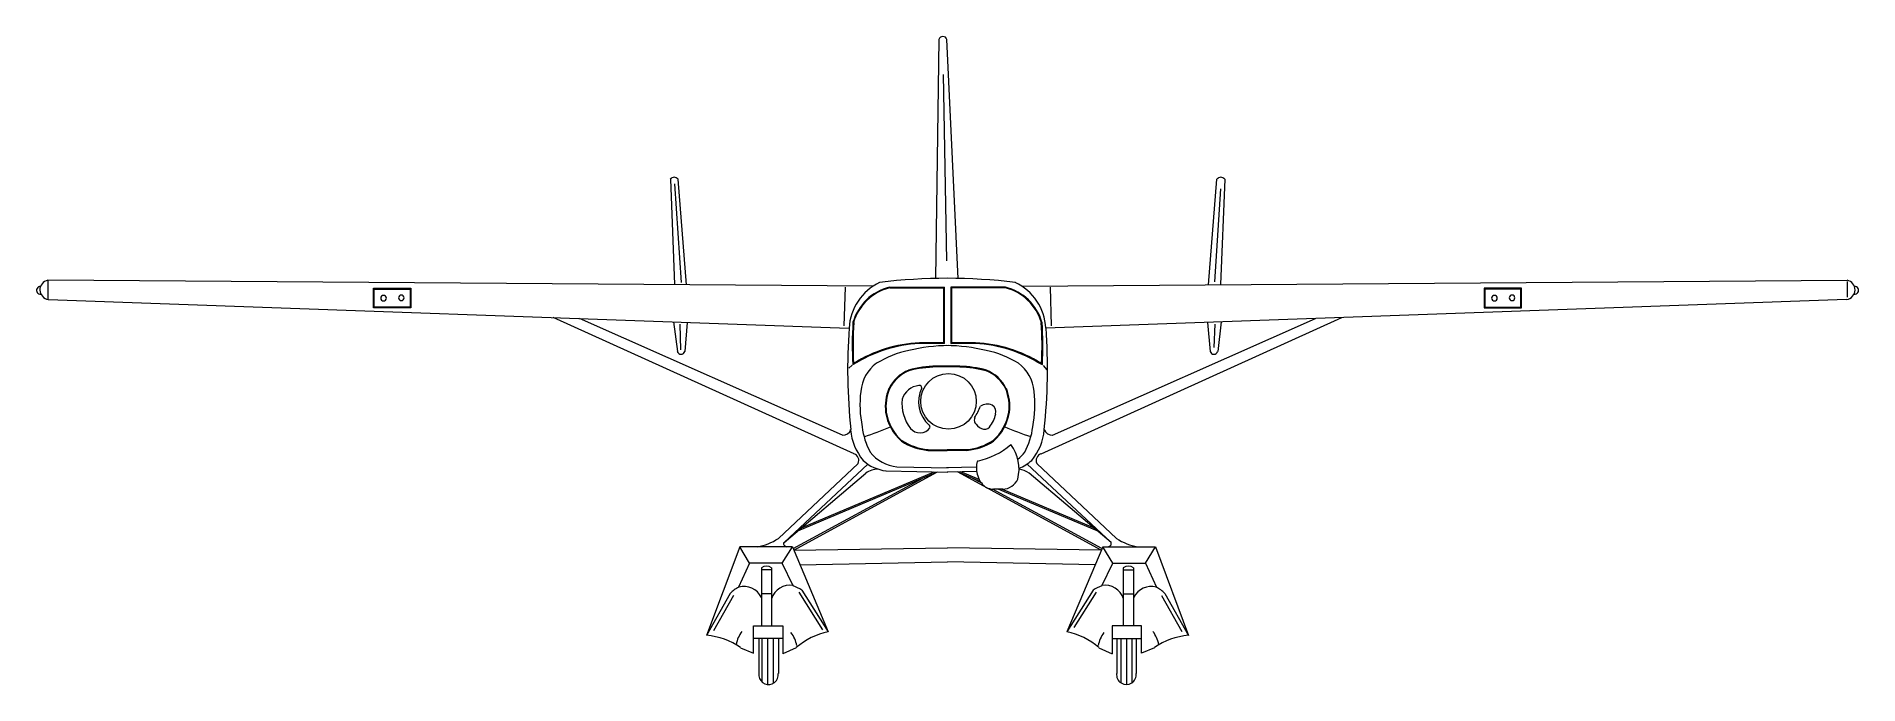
# Model space of a CAD drawing. Header units: millimetres. Extents: x -5537 to 5543, y 0 to 3939.
import ezdxf

# ---------------------------------------------------------------- set-up
doc = ezdxf.new("R2010")
doc.units = ezdxf.units.MM
doc.layers.add('ceco.net 191', color=7, linetype='Continuous', lineweight=5)

msp = doc.modelspace()

# ---------------------------------------------------------------- linework, layer by layer
at = {"layer": 'ceco.net 191'}
for p, q in [((-50, 3921), (-69, 2468)), ((67, 2468), (0, 3921)), ((0, 2575), (-22, 3708)), ((-1682, 3071), (-1656, 2431)), ((-1657, 3042), (-1617, 2444)), ((-1584, 2429), (-1635, 3071)), ((1590, 2429), (1641, 3071)), ((1664, 3013), (1626, 2447)), ((1689, 3071), (1663, 2431)), ((-5468, 2456), (-5468, 2341)), ((-448, 2421), (-5467, 2457)), ((455, 2421), (5473, 2457)), ((5474, 2449), (5474, 2354)), ((-5464, 2340), (-596, 2166)), ((-3488, 2289), (-3488, 2408)), ((-3488, 2408), (-3260, 2408)), ((-3483, 2293), (-3483, 2403)), ((-3483, 2403), (-3265, 2403)), ((-3265, 2403), (-3265, 2293)), ((-3260, 2408), (-3260, 2289)), ((-620, 2414), (-628, 2179)), ((-349, 2415), (-18, 2415)), ((-348, 2411), (-22, 2411)), ((-20, 2079), (-20, 2408)), ((-15, 2075), (-15, 2413)), ((24, 2413), (24, 2075)), ((355, 2415), (26, 2415)), ((28, 2408), (28, 2079)), ((355, 2411), (30, 2411)), ((5470, 2340), (602, 2166)), ((627, 2414), (634, 2179)), ((3267, 2408), (3267, 2289)), ((3494, 2408), (3267, 2408)), ((3271, 2403), (3271, 2293)), ((3490, 2403), (3271, 2403)), ((3490, 2293), (3490, 2403)), ((3494, 2289), (3494, 2408)), ((-3260, 2289), (-3488, 2289)), ((-3265, 2293), (-3483, 2293)), ((-565, 1402), (-2395, 2231)), ((-636, 1516), (-2234, 2225)), ((572, 1402), (2401, 2231)), ((642, 1516), (2241, 2225)), ((3267, 2289), (3494, 2289)), ((3271, 2293), (3490, 2293)), ((-1662, 2204), (-1639, 2024)), ((-1618, 2035), (-1622, 2191)), ((-1579, 2201), (-1594, 2024)), ((1585, 2201), (1600, 2024)), ((1628, 2190), (1623, 2049)), ((1668, 2204), (1646, 2024)), ((-22, 2077), (-167, 2077)), ((-18, 2072), (-167, 2072)), ((174, 2072), (26, 2072)), ((174, 2077), (30, 2077)), ((-577, 1941), (-597, 1923)), ((79, 1934), (-65, 1934)), ((79, 1930), (-65, 1930)), ((584, 1939), (607, 1913)), ((-540, 1344), (-1025, 888)), ((-481, 1340), (-991, 863)), ((-115, 1427), (2, 1427)), ((-115, 1423), (2, 1423)), ((122, 1427), (2, 1427)), ((122, 1423), (2, 1423)), ((487, 1340), (998, 863)), ((546, 1344), (1031, 888)), ((-991, 863), (-494, 1285)), ((-936, 826), (-151, 1253)), ((-932, 817), (-57, 1292)), ((-907, 935), (-57, 1292)), ((-885, 953), (-78, 1293)), ((-371, 1299), (5, 1291)), ((-304, 1324), (8, 1316)), ((179, 1321), (-2, 1316)), ((181, 1295), (1, 1291)), ((202, 1234), (63, 1292)), ((938, 817), (63, 1292)), ((195, 1246), (84, 1293)), ((208, 1225), (158, 1253)), ((998, 863), (500, 1285)), ((942, 826), (276, 1188)), ((339, 1188), (282, 1188)), ((913, 935), (312, 1188)), ((891, 953), (333, 1188)), ((-1260, 837), (-1462, 299)), ((-940, 837), (-1260, 837)), ((-1201, 738), (-1260, 837)), ((-1002, 738), (-940, 837)), ((-940, 837), (-722, 320)), ((-932, 816), (3, 831)), ((938, 816), (3, 831)), ((947, 837), (728, 320)), ((947, 837), (1267, 837)), ((1009, 738), (947, 837)), ((1207, 738), (1267, 837)), ((1267, 837), (1468, 299)), ((-1201, 738), (-1267, 592)), ((-1002, 738), (-1201, 738)), ((-1128, 709), (-1128, 356)), ((-1066, 697), (-1128, 697)), ((-1066, 356), (-1066, 709)), ((-935, 600), (-1002, 738)), ((-894, 728), (3, 746)), ((901, 728), (3, 746)), ((941, 600), (1009, 738)), ((1009, 738), (1207, 738)), ((1073, 356), (1073, 709)), ((1073, 697), (1134, 697)), ((1134, 709), (1134, 356)), ((1207, 738), (1273, 592)), ((-901, 561), (-756, 332)), ((-882, 573), (-722, 320)), ((888, 573), (728, 320)), ((907, 561), (772, 346)), ((-1318, 553), (-1462, 299)), ((-1299, 542), (-1420, 326)), ((-1066, 551), (-1128, 551)), ((1073, 551), (1134, 551)), ((1305, 542), (1429, 323)), ((1325, 553), (1468, 299)), ((-1177, 356), (-999, 356)), ((-1177, 190), (-1177, 356)), ((-999, 356), (-999, 187)), ((1005, 356), (1005, 187)), ((1183, 356), (1005, 356)), ((1183, 190), (1183, 356)), ((-1255, 224), (-1177, 190)), ((-999, 279), (-1177, 279)), ((-1144, 279), (-1144, 52)), ((-1125, 279), (-1125, 15)), ((-1091, 279), (-1091, 0)), ((-1057, 279), (-1057, 7)), ((-1025, 279), (-1025, 68)), ((-917, 224), (-999, 187)), ((923, 224), (1005, 187)), ((1005, 279), (1183, 279)), ((1032, 279), (1032, 68)), ((1057, 279), (1057, 11)), ((1091, 279), (1091, 0)), ((1125, 279), (1125, 10)), ((1150, 279), (1150, 68)), ((1261, 224), (1183, 190))]:
    msp.add_line(p, q, dxfattribs=at)
msp.add_circle((9, 1721), 169, dxfattribs=at)
for centre, radius, start, end in [((-25, 3912), 26.4, 19.9368, 160.0632), ((-1659, 3054), 29.2, 35.9128, 144.0872), ((1665, 3054), 29.2, 35.9128, 144.0872), ((-5457, 2399), 58.8, 100.2316, 262.7444), ((-270, 2148), 326, 115.3359, 176.7091), ((3, -835), 3304, 82.8238, 97.1762), ((276, 2148), 326, 3.2909, 64.6641), ((5463, 2399), 58.8, 277.2556, 79.7684), ((-5513, 2396), 23.3, 85.274, 279.1919), ((-3426, 2348), 17, 0, 180), ((-3426, 2348), 17, 180, 0), ((-3318, 2350), 17, 0, 180), ((-3318, 2350), 17, 180, 0), ((-275, 2115), 309, 103.906, 163.7912), ((-275, 2115), 305, 104.0619, 163.697), ((-348, 2408), 2.26, 90, 104.0619), ((-22, 2408), 2.26, 0, 90), ((-18, 2413), 2.26, 0, 90), ((26, 2413), 2.26, 90, 180), ((30, 2408), 2.26, 90, 180), ((281, 2115), 309, 16.2088, 76.094), ((355, 2408), 2.26, 75.9381, 90), ((281, 2115), 305, 16.303, 75.9381), ((3329, 2348), 17, 0, 180), ((3329, 2348), 17, 180, 0), ((3436, 2350), 17, 0, 180), ((3436, 2350), 17, 180, 0), ((5520, 2396), 23.3, 260.8081, 94.726), ((2955, 1917), 3559, 175.9752, 185.9307), ((1624, 2061), 2200, 176.37, 183.0056), ((-570, 2201), 2.26, 163.7912, 176.37), ((1624, 2061), 2195, 176.3831, 182.8039), ((-565, 2200), 2.26, 163.697, 176.3831), ((-1617, 2061), 2195, 357.1961, 3.6169), ((571, 2200), 2.26, 3.6169, 16.303), ((-1617, 2061), 2200, 356.9944, 3.63), ((576, 2201), 2.26, 3.63, 16.2088), ((-2948, 1917), 3559, 354.0693, 4.0248), ((-1617, 2031), 23.8, 197.6495, 343.3118), ((-127, 1248), 825, 92.8309, 122.4768), ((-127, 1248), 830, 92.8309, 121.9433), ((-97, 1408), 637, 102.2192, 121.3203), ((18, 1008), 1052, 90.4244, 103.7509), ((-22, 2079), 2.26, 270, 0), ((-18, 2075), 2.26, 270, 0), ((-12, 1008), 1052, 76.2491, 89.5756), ((26, 2075), 2.26, 180, 270), ((30, 2079), 2.26, 180, 270), ((133, 1248), 830, 58.0567, 87.1691), ((133, 1248), 825, 57.5232, 87.1691), ((104, 1408), 637, 58.6797, 77.7808), ((1623, 2031), 23.8, 196.6882, 342.3505), ((-571, 1946), 2.26, 183.0056, 302.4768), ((-567, 1954), 2.26, 182.8039, 301.9433), ((-293, 1765), 231, 125.8353, 175.8609), ((-150, 1700), 226, 111.4262, 154.377), ((-150, 1700), 222, 111.4262, 154.377), ((-46, 1176), 759, 91.4189, 104.2897), ((-46, 1176), 754, 91.4189, 104.2897), ((52, 1176), 759, 75.7103, 87.9723), ((52, 1176), 754, 75.7103, 87.9723), ((157, 1700), 222, 25.623, 68.5738), ((157, 1700), 226, 25.623, 68.5738), ((299, 1765), 231, 4.1391, 54.1647), ((573, 1954), 2.26, 238.0567, 357.1961), ((577, 1946), 2.26, 237.5232, 356.9944), ((176, 1701), 705, 173.4858, 190.9568), ((-72, 1688), 303, 158.5429, 186.2387), ((-72, 1688), 299, 158.5429, 186.2387), ((-154, 1693), 126, 97.6922, 161.254), ((16, 1719), 189, 153.8356, 229.2515), ((-167, 1804), 13.8, 351.3247, 103.5032), ((79, 1688), 299, 353.7613, 21.4571), ((79, 1688), 303, 353.7613, 21.4571), ((-170, 1701), 705, 349.0432, 6.5142), ((-18, 1710), 256, 174.7585, 216.9099), ((-188, 1846), 421, 327.7834, 338.5761), ((245, 1628), 76.2, 67.3263, 122.7431), ((246, 1656), 51.4, 345.3877, 55.4747), ((-102, 1612), 416, 186.2033, 208.7575), ((-1336, 4000), 2629, 288.4442, 292.1686), ((-75, 1705), 303, 189.6355, 228.3266), ((-75, 1705), 299, 189.6355, 228.3266), ((-164, 1608), 77.8, 221.4408, 321.3019), ((-125, 1563), 22, 350.0255, 36.0279), ((202, 1607), 36.3, 157.2967, 204.547), ((259, 1653), 109, 213.6798, 243.0226), ((229, 1590), 38.6, 241.1063, 319.1708), ((115, 1681), 185, 320.9715, 348.2548), ((81, 1705), 299, 311.6734, 350.3645), ((81, 1705), 303, 311.6734, 350.3645), ((1343, 4000), 2629, 247.8314, 251.5093), ((108, 1612), 416, 331.2425, 353.7967), ((-630, 1563), 47.3, 263.0143, 340.9766), ((-588, 1549), 2.26, 340.9766, 5.9307), ((-255, 1576), 332, 184.8361, 220.0418), ((-87, 1766), 344, 236.5351, 265.23), ((-87, 1766), 339, 236.5351, 265.23), ((93, 1766), 339, 274.77, 303.4649), ((93, 1766), 344, 274.77, 303.4649), ((90, 1807), 459, 281.9555, 310.663), ((186, 1309), 252, 346.0172, 36.375), ((261, 1576), 332, 319.9582, 355.1639), ((594, 1549), 2.26, 174.0693, 199.0234), ((637, 1563), 47.3, 199.0234, 276.9857), ((-578, 1362), 41.8, 334.5165, 72.4584), ((-343, 1541), 244, 227.1463, 263.5061), ((-284, 1556), 233, 218.2233, 265.0247), ((337, 1319), 158, 166.4265, 194.5937), ((186, 1356), 2.26, 101.9555, 166.4265), ((290, 1556), 233, 307.1039, 321.7767), ((349, 1541), 244, 291.3049, 312.8537), ((584, 1362), 41.8, 107.5416, 205.4835), ((-411, 1159), 151, 92.9059, 123.2657), ((314, 1305), 132, 191.1963, 232.9965), ((334, 1295), 108, 272.5277, 334.1224), ((417, 1159), 151, 56.7343, 82.0935), ((288, 1318), 131, 245.7376, 267.4806), ((-1207, 1163), 330, 279.3092, 303.4459), ((1213, 1163), 330, 236.5541, 260.6908), ((-980, 856), 13.5, 148.2328, 229.6152), ((-971, 861), 23.5, 221.422, 264.2859), ((977, 861), 23.5, 275.7141, 318.578), ((986, 856), 13.5, 310.3848, 31.7672), ((-1097, 670), 50.3, 52.2545, 127.7455), ((1103, 670), 50.3, 52.2545, 127.7455), ((-1192, 439), 170, 115.8588, 137.7577), ((-1238, 472), 124, 27.7085, 103.1248), ((-956, 488), 115, 79.0586, 163.6142), ((-1011, 387), 226, 55.3831, 70.3535), ((1017, 387), 226, 109.6465, 124.6169), ((963, 488), 115, 16.3858, 100.9414), ((1245, 472), 124, 76.8752, 152.2915), ((1198, 439), 170, 42.2423, 64.1412), ((-1502, -135), 436, 55.5132, 84.7273), ((-1102, 210), 183, 142.1163, 169.4076), ((-1093, 203), 183, 10.5924, 37.8837), ((-633, -104), 434, 101.8223, 130.7969), ((640, -104), 434, 49.2031, 78.1777), ((1099, 203), 183, 142.1163, 169.4076), ((1108, 210), 183, 10.5924, 37.8837), ((1508, -135), 436, 95.2727, 124.4868), ((-1085, 60), 59.9, 187.5006, 7.5006), ((1091, 60), 59.9, 172.4994, 7.5006)]:
    msp.add_arc(centre, radius, start, end, dxfattribs=at)

doc.saveas('drawing.dxf')
